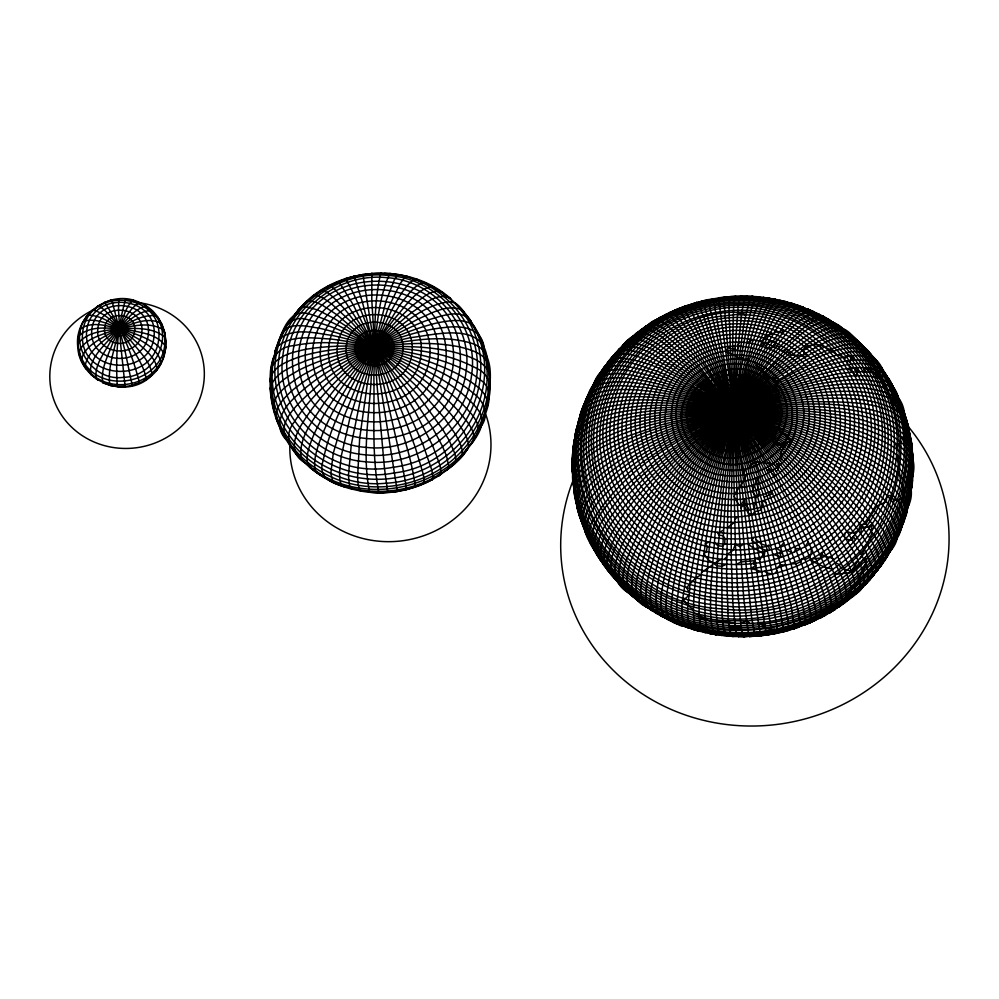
<?xml version="1.0" encoding="UTF-8"?>
<svg xmlns="http://www.w3.org/2000/svg" width="999" height="999" viewBox="0 0 999 999"><rect width="100%" height="100%" fill="white"/><g stroke="black" fill="none" stroke-linecap="round" stroke-linejoin="round"><path stroke-width="1.5" d="M572.989 475.449C569.755 450.724 599.712 439.535 618.081 431.78C658.878 417.132 702.497 412.175 745.616 411.039C787.849 410.577 830.843 413.549 871.165 426.948C892.994 434.315 920.129 448.326 912.599 476.311C917.557 447.989 884.078 436.101 863.099 428.509C823.313 415.784 781.268 411.75 739.672 411.388C697.327 411.613 654.308 415.309 614.073 429.27C596.915 436.113 569.393 446.903 572.927 469.83M912.961 468.793L912.961 466.87C911.812 551.61 836.175 622.877 753.034 627.16C710.114 630.469 665.933 617.744 632.155 590.884C615.771 577.897 601.885 561.713 591.733 543.431C586.975 532.155 577.072 520.192 581.306 507.33C591.745 481.468 617.544 466.271 640.059 452.023C674.7 431.955 712.25 417.207 750.736 406.343C786.625 396.678 823.863 389.31 861.2 391.82C877.572 393.456 902.409 397.115 905.106 417.157L903.695 413.174M912.574 462.325L912.711 465.109C911.85 452.272 913.798 436.725 904.907 426.173C895.541 416.521 882.092 412.462 869.367 409.34C824.687 400.087 778.383 404.046 733.728 411.401C689.035 419.717 644.018 431.88 604.932 455.756C593.868 463.074 582.467 471.491 576.66 483.803C571.028 496.84 579.457 510.464 582.205 523.126L580.382 517.657M756.293 297.178L752.122 296.378L749.737 299.55L743.83 323.988L737.212 374.101L731.543 440.184L727.784 510.801L726.598 573.751L728.184 618.144L729.944 630.806L732.704 636.488L744.904 636.101L743.98 636.763L743.044 635.564L741.158 627.647L737.662 591.333L735.202 538.836L733.753 469.867L733.853 400.287L735.276 346.291L738.036 307.555L739.76 298.251L740.671 296.328L741.608 296.291M702.122 630.769C696.803 633.129 694.755 625.674 694.317 621.815C692.682 609.927 693.806 597.877 694.879 586.001C699.462 544.105 708.728 502.872 719.23 462.112C730.169 421.066 742.482 380.232 759.078 341.084C767.357 329.957 772.689 294.705 792.856 303.896L784.989 301.598M707.567 300.399L707.717 299.712L716.283 332.792L737.324 428.159L761.887 546.578L776.847 625.649L777.659 633.116L760.901 635.776L755.082 636.101L751.685 617.931L744.392 549.05L736.5 451.923L730.956 364.423L728.945 307.929L729.67 296.79L735.639 296.241L736.425 297.44M696.64 302.422L699.35 306.193L704.645 319.468L721.54 370.929L743.368 444.742L766.433 528.958L780.556 585.252L788.111 621.003L788.798 630.182L783.016 631.917L783.066 627.397L780.207 610.576L766.196 545.591L746.44 462.325L723.126 370.517L703.783 303.746L702.26 300.949L696.365 303.147M102.747 303.634L91.471 311.051L92.445 309.99C108.229 313.649 118.769 329.021 130.082 339.735C138.287 350.512 150.212 360.926 152.223 374.862C127.635 401.211 78.884 381.793 77.71 346.266C74.163 314.011 112.063 287.45 140.871 303.209L127.86 299.65M151.236 375.924C175.087 356.256 168.469 313.786 139.598 302.51C125.662 310.826 120.367 328.746 112.924 342.457C108.466 355.232 100.325 368.843 102.822 382.692L104.096 383.391M572.315 465.984C573.264 451.91 570.904 433.179 585.302 424.887C596.653 417.332 610.189 414.011 623.426 411.501C665.771 404.533 709.128 407.542 751.36 413.898C793.406 420.866 835.501 431.343 873.526 451.048C894.142 462.15 921.265 480.194 907.754 507.567L910.264 493.881M912.811 474.4C910.451 450.174 882.167 440.859 862.986 432.692C823.426 418.781 781.393 413.324 739.66 411.576C698.913 410.414 657.504 412.55 618.156 423.963C606.031 427.747 593.868 432.405 583.741 440.259C572.627 447.477 570.666 461.313 572.564 473.538M572.514 467.907L572.939 458.066M849.799 598.651L843.006 603.783C863.261 592.931 840.446 566.47 836.001 552.459C817.469 518.581 794.892 487.112 771.278 456.63C746.29 424.875 719.817 394.155 690.484 366.308C674.824 353.658 659.939 335.002 638.96 332.192C585.277 372.939 564.835 452.385 596.927 512.574C626.935 573.176 699.837 605.319 765.334 592.794C831.118 582.305 888.673 527.247 896.028 460.077C905.144 394.393 861.525 328.359 799.662 306.705C779.245 316.783 770.429 340.934 758.765 359.203C739.547 395.304 723.825 433.166 709.989 471.615C697.027 508.578 685.189 546.178 678.933 584.927C678.433 598.501 669.492 626.56 690.734 627.984M911.65 477.297L911.563 480.069L912.187 478.196C906.942 561.401 829.045 627.634 747.402 629.32C706.418 631.118 664.735 618.319 632.529 592.732C617.632 580.906 604.807 566.47 594.967 550.199C588.324 542.557 587.125 531.98 591.495 522.989C625.187 464.123 690.846 432.417 749.824 404.183C782.067 390.671 815.721 378.971 850.786 376.099C868.381 374.662 893.568 376.336 898.251 397.627L893.805 388.811M574.325 488.548L574.999 494.118C564.198 450.936 626.361 437.837 655.269 426.448C716.608 409.627 781.53 403.658 844.667 412.5C864.972 416.096 886.475 420.454 902.959 433.653C921.115 450.986 909.977 480.606 906.93 502.047C890.396 564.722 833.703 612.499 770.391 622.926C705.381 635.102 633.516 607.38 597.365 551.148C587.824 531.68 568.194 507.017 579.932 484.877C591.445 467.232 610.501 456.443 628.646 446.753C685.938 418.793 749.512 404.42 813.036 401.423C842.369 402.972 904.482 397.227 910.364 437.537M912.761 464.947L912.449 480.019L909.889 496.64M147.34 306.868L145.767 305.994C129.533 311.026 120.504 328.396 110.677 341.183C104.67 352.734 93.744 365.359 96.341 379.046L97.927 379.92L90.659 374.375C88.387 358.291 104.783 345.492 113.998 333.966C124.788 324.563 136.014 311.451 151.186 310.452L153.034 311.526L153.921 313.574M759.165 297.39L757.679 296.79L756.031 298.052L751.66 308.117L746.74 327.572L742.332 350.886L732.404 422.727L725.286 499.025L721.69 568.718L722.127 614.934L723.388 626.922L725.661 634.852L727.085 636.076L734.078 635.826M652.609 322.777L648.938 325.062L649.362 324.238C657.817 313.599 668.156 326.323 674.475 332.417C690.858 349.712 704.782 369.155 718.418 388.636C753.196 439.523 784.739 492.732 811.35 548.364L811.138 553.796L809.852 557.117L805.381 559.502L802.284 558.503L800.823 561.725L796.191 563.798C786.013 563.174 776.835 569.68 766.683 570.741C756.805 572.802 746.74 573.888 736.663 573.988C718.293 574.138 699.912 570.953 682.704 564.51C647.727 551.56 618.019 524.25 603.683 489.647C572.802 420.691 615.347 335.439 685.039 310.976C753.945 282.105 843.755 314.098 872.152 384.89C903.021 453.846 860.476 539.098 790.796 563.573L800.986 597.627L805.469 618.831L805.032 624.762L798.151 626.748M779.357 349.313L779.457 346.99L774.088 344.318L774.188 346.628L767.894 348.414C729.495 331.693 679.757 349.325 662.087 387.687C643.044 424.4 663.286 473.039 701.648 487.275C740.034 503.996 789.772 486.351 807.442 447.989C826.498 411.288 806.255 362.637 767.894 348.414C733.241 404.92 707.367 466.533 687.225 529.57C680.144 553.396 673.214 577.597 671.615 602.509C670.491 612.262 672.389 627.097 685.614 626.161L681.83 624.662M758.728 477.16L757.454 490.01L759.64 492.407L757.654 496.053C715.721 509.015 664.909 484.99 652.946 441.708C639.41 399.125 669.817 351.873 712.187 341.496C754.12 328.534 804.932 352.56 816.882 395.841C830.419 438.424 800.012 485.676 757.654 496.053M777.659 633.116L766.52 635.077L764.173 621.653L739.36 451.61L719.642 306.905L718.718 297.777L724.5 297.277M754.22 508.816C802.322 500.274 839.997 449.962 828.471 401.261C818.78 352.048 763.91 321.378 716.283 332.792C668.181 341.346 630.506 391.658 642.02 440.359C651.71 489.572 706.58 520.242 754.22 508.816L756.218 496.441L752.06 491.421L754.557 484.727C791.695 475.624 818.356 434.203 806.493 396.865C796.016 358.916 751.46 337.849 714.697 349.213C677.559 358.316 650.898 399.75 662.762 437.075C673.239 475.024 717.794 496.091 754.557 484.727M766.558 635.077L760.776 635.576L758.628 624.6L749.999 558.778L738.561 457.692L728.683 359.94L724.2 304.495L724.263 297.09L730.394 297.165M572.677 462.287C568.468 434.24 601.56 424.5 622.527 418.993C662.762 409.578 704.557 409.203 745.579 412.212C786.837 415.784 828.296 422.914 866.832 438.549C887.399 447.602 920.491 462.887 910.651 491.133L911.076 486.988M573.438 449.1C561.875 556.018 674.537 639.785 774.987 614.635C874.949 597.689 943.493 479.82 893.456 387.462M775.024 415.397C779.17 363.723 696.353 360.389 692.956 410.676C688.811 462.35 771.628 465.684 775.024 415.397L780.556 418.544M911.675 487.475L912.811 472.49M86.301 318.631L86.438 316.521L87.65 315.209C104.608 315.01 118.544 328.733 131.831 337.837C141.134 346.965 155.394 355.582 157.255 369.393L156.044 370.704L161.214 363.186C158.292 347.202 138.786 340.11 126.436 331.993C113.274 326.398 98.576 317.395 83.866 321.129L82.467 322.727M271.266 385.164C268.019 367.582 272.577 347.015 293.993 345.604C320.504 340.184 347.914 343.107 374.375 347.402C403.534 352.747 432.48 360.864 458.866 374.588C470.492 381.855 490.309 391.121 487.112 407.729C489.41 388.012 497.39 354.37 474.475 344.255C448.314 335.115 419.742 339.173 393.007 343.406C360.826 349.625 328.908 359.528 300.549 376.261C288.861 384.178 267.37 397.078 275.399 413.873M489.023 392.919L489.747 374.712L486.014 353.821M417.282 280.269L407.467 276.523L404.258 278.296L400.324 283.254L388.099 308.341L374.375 347.402L361.738 393.119L351.286 444.717L348.414 475.536L349.563 485.939L350.412 487.874L352.784 489.335C303.883 477.759 267.682 429.12 270.267 378.971C273.164 366.208 287.587 361.351 298.426 357.192C316.833 351.261 336.163 348.863 355.394 347.789C396.516 346.853 440.247 348.788 477.197 368.693C490.409 374.625 492.232 389.385 487.749 401.848C483.154 423.039 471.653 442.482 455.731 457.13C420.604 489.797 364.435 496.503 322.752 472.627C301.348 460.564 284.253 440.921 275.986 417.707C275.15 406.643 284.178 398.077 291.521 391.046C325.412 363.049 367.882 347.265 410.339 337.65C433.866 335.189 481.843 321.266 486.913 356.818M792.07 303.434C774.063 306.818 767.12 335.851 758.291 349.55C741.046 387.612 727.622 427.285 715.796 467.32C704.757 505.806 694.892 544.792 689.697 584.54C690.846 597.839 679.183 628.92 700.287 631.268M762.025 297.702L764.872 298.002L763.211 297.39L760.651 299.45L755.356 310.814L749.312 331.418L741.932 364.697L731.143 428.409L722.964 492.894L717.644 553.521L716.008 604.932L716.708 619.667L718.568 631.168L720.928 635.264L725.986 635.139M646.166 605.494L644.667 605.132L649.15 608.304C631.143 596.565 646.803 568.356 650.549 552.622C666.196 512.487 688.586 475.337 712.886 439.91C737.012 405.656 763.199 372.34 794.904 344.73C804.307 336.988 814.148 329.158 825.811 325.199C833.815 321.441 840.908 326.71 846.265 332.055C818.568 298.801 782.579 356.331 763.935 372.54L763.698 375.437L767.719 378.496L770.341 377.347M164.585 335.09L164.835 332.442L163.786 330.12C148.576 320.254 128.421 326.998 112.1 330.694C100.325 335.564 82.23 339.323 78.846 353.459L82.318 362.562M587.587 398.526C590.759 372.215 623.413 377.135 641.882 380.369C683.403 388.486 722.689 405.307 760.301 424.275C798.338 444.143 835.401 466.845 867.032 496.078C880.531 510.114 906.418 532.667 888.81 553.096L893.293 544.567M604.045 563.861C565.958 525.499 630.169 483.816 655.107 460.564C709.278 420.542 770.554 387.55 836.987 374.013C854.207 371.79 875.773 367.907 889.697 381.044C906.355 409.44 909.802 443.344 905.369 475.499C894.992 546.091 832.329 602.135 762.512 610.951C693.119 621.902 617.419 585.451 588.174 520.454C573.414 488.786 570.417 451.923 579.67 418.244C581.056 397.877 604.258 394.18 620.391 393.381C686.438 392.457 750.798 414.048 810.514 440.571C837.474 453.459 864.26 467.919 886.4 488.274C895.641 497.514 908.853 511.088 902.297 525.224L905.219 515.946M771.103 299.438L769.367 298.177L767.332 298.763L762.474 305.432L756.755 319.131L750.424 339.26L737.012 395.08L724.587 463.236L715.272 531.943L710.689 589.323L710.464 610.539L711.638 625.461L714.173 633.428L715.908 634.677L717.944 634.09M893.905 543.331C900.311 534.59 905.581 522.252 899.2 512C893.044 500.312 883.066 491.221 873.051 482.854C839.672 456.318 800.911 437.437 761.538 421.566C721.69 406.193 680.244 393.531 637.499 389.972C617.931 389.073 585.589 387.013 581.256 412.525L582.979 407.629M579.295 419.68L582.205 409.203M785.838 301.648L787.362 302.347C767.419 293.569 763.898 329.62 756.218 340.384C741.358 380.119 730.556 421.253 721.003 462.549C711.825 503.696 703.796 545.242 700.099 587.287C699.275 599.225 698.388 611.313 700.049 623.226C700.736 626.623 701.635 633.329 706.48 632.417L697.24 630.007M903.071 523.663C914.172 499.4 885.838 481.156 869.367 468.881C834.789 445.991 795.928 430.357 756.518 417.919C717.157 406.044 676.448 397.04 635.189 396.578C616.47 397.727 589.36 396.341 579.857 416.171M575.212 495.504L575.874 499.65C565.996 474.875 592.794 457.217 611.326 447.377C649.35 427.684 691.608 417.707 733.728 411.401C776.173 405.706 819.754 403.621 862.025 411.85C883.303 416.208 915.833 426.049 911.987 453.958L911.65 451.186M77.71 346.266L78.172 336.538C90.522 324.188 111.376 328.634 127.198 329.558C140.422 332.667 158.429 333.903 165.784 346.953L165.509 349.375M904.045 519.942C916.545 497.015 890.633 478.109 874.2 466.808C838.361 443.494 797.702 428.683 756.73 417.17C715.471 406.231 672.789 398.339 629.932 400.124C611.638 402.01 579.969 403.159 577.722 426.96M573.289 484.752C567.694 457.967 598.488 444.368 618.269 435.689C656.88 420.404 698.401 413.873 739.66 410.989C780.831 408.653 822.739 409.84 862.861 420.154C881.855 426.236 910.676 433.728 912.661 457.579L911.987 448.101M908.353 505.844C910.251 479.12 879.232 465.384 860.102 453.446C820.516 432.917 777.334 420.079 733.728 411.401C694.155 404.195 653.246 399.213 613.236 405.769C602.16 408.017 590.421 411.001 581.918 418.918C572.489 429.395 575.249 445.354 573.551 458.329C570.367 552.909 666.071 627.971 757.155 614.622C849.15 607.904 927.247 514.685 905.269 422.44M573.026 450.961L572.827 454.745C571.266 426.136 605.694 419.193 627.16 414.385C666.183 407.342 706.243 408.379 745.541 412.612C785.376 417.332 825.162 425.537 862.287 441.034C881.318 450.399 907.242 460.452 911.875 483.716M573.988 448.251L573.601 451.048L573.601 445.379M572.677 456.555L572.464 460.364M574.775 437.999L574.163 441.67L578.896 421.041M576.923 427.01L575.149 436.113L577.522 425.287M577.022 429.707L576.336 432.455L576.323 430.594C589.797 409.278 619.243 408.728 641.708 405.969C682.367 403.596 723.151 408.504 762.911 416.845C802.172 425.586 841.37 437.35 876.335 457.654C891.021 467.345 914.46 481.256 908.928 502.122M912.249 481.893L912.449 480.019M755.806 484.353L757.592 477.572L739.71 427.485L713.099 358.841L693.406 315.397L688.998 308.154L686.226 305.719L675.361 309.927L665.546 315.035M776.797 300.437L774.899 299.151L772.652 299.7L767.182 306.256L760.651 319.805L752.047 343.668L735.014 405.919L720.579 474.6L709.315 547.027L704.869 599.7L705.094 617.819L706.955 629.32L709.702 633.478L715.908 634.677M852.534 595.416C874.949 586.625 859.115 562.487 851.81 548.663C831.817 515.209 806.23 485.489 779.832 456.968C750.536 425.961 719.38 396.541 685.139 371.041C667.057 359.89 648.226 341.258 625.561 343.369C559.939 402.372 566.533 518.194 640.072 567.844C710.214 621.316 821.178 603.696 871.34 531.168L872.339 523.863C828.346 470.167 769.28 430.806 708.94 397.614C683.84 384.777 657.916 372.44 630.044 367.058C612.687 363.037 599.05 366.87 593.344 385.114C604.745 365.334 633.853 376.261 651.648 379.22C691.52 389.985 729.083 407.917 765.009 428.072C800.599 448.576 835.164 471.628 864.709 500.349C876.285 513.998 898.65 531.943 889.859 551.91M573.389 447.252L574.363 439.822M573.401 449.138L573.975 444.942M687.125 306.106C595.529 334.028 550.062 455.069 612.487 531.718C670.354 610.751 800.786 609.877 860.651 533.653L861.65 526.398C911.962 465.909 896.228 366.296 829.682 324.3C763.835 277.809 664.06 293.656 615.809 358.216C565.509 418.706 581.231 518.319 647.777 560.314C713.623 606.805 813.411 590.958 861.65 526.398L865.521 527.41L868.193 526.773L872.339 523.863L881.13 537.325L885.726 548.638L886.4 554.245L885.489 558.891L874.2 573.176M875.461 572.427C883.566 565.871 878.196 554.07 874.562 546.515C866.021 530.269 853.958 516.221 841.67 502.734C805.394 464.173 763.723 430.894 719.48 401.923C687.924 383.404 655.369 360.065 617.707 357.979C599.875 361.563 594.018 389.235 586.438 403.384C578.134 427.01 575.911 452.759 580.307 477.435C597.39 586.251 735.264 636.263 824.425 578.708C919.355 527.01 928.97 383.554 836.126 324.55M911.887 485.614L910.501 494.855M690.746 305.457L690.833 304.782M909.352 431.468C908.603 423.176 904.445 415.297 897.214 410.964L897.764 407.18C890.596 382.767 876.96 360.377 858.803 342.582C851.46 331.805 838.561 326.723 826.785 333.404C789.635 350.736 761.201 381.855 733.728 411.401C700.674 449.1 670.591 489.872 648.014 534.777C639.547 555.831 616.932 592.582 646.603 607.142M680.569 624.163C664.56 624.387 665.234 605.444 666.832 594.343C670.379 566.271 679.42 539.235 688.885 512.674C712.949 449.725 741.433 387.387 782.342 333.454L782.879 329.97L779.045 332.018L774.7 332.205M907.816 434.215L907.529 436.076L905.768 431.605M760.776 635.576L763.86 634.815M273.152 358.129L270.929 369.942L270.342 382.068M271.765 368.506L272.265 365.509M844.43 536.763L845.042 533.191M574.175 443.556L574.9 439.373M909.527 500.374L911.113 491.183M605.694 367.62L605.968 366.121L603.408 369.568M745.991 474.575C744.68 483.091 736.45 488.299 734.128 496.453L739.01 505.032M804.482 624.35L809.44 623.089L815.858 619.717L816.408 615.646L815.084 606.493L803.121 567.969L778.483 506.705L746.578 437.287L711.525 369.518L696.266 343.319L683.753 324.438L674.75 313.986L672.102 312.262L669.767 312.6M890.521 400.811L891.17 396.978L894.992 403.259L894.717 405.157L887.986 393.406C857.941 382.53 824.974 388.698 794.455 394.23C752.809 403.121 712.399 417.619 674.3 436.588C644.48 452.11 614.248 469.468 592.507 495.691C573.001 514.285 586.5 540.359 599.662 557.979L598.276 555.581M685.227 307.292L685.863 305.819L692.27 304.395L700.686 320.654L721.615 376.049L748.176 455.669L773.251 538.174L790.833 604.52L794.53 627.409L794.055 628.821L787.799 630.019M794.055 628.821L799.4 627.035L800.049 625.561L799.437 617.419L796.34 602.684L781.905 551.535L757.592 477.572C791.395 466.92 813.286 426.81 799.724 393.169C787.387 358.741 744.829 341.995 711.4 354.745C677.597 365.397 655.706 405.507 669.268 439.148C681.605 473.576 724.15 490.322 757.592 477.572M911.825 474.275L912.349 463.024M77.91 338.961L80.582 329.033M291.683 319.655C323.713 267.033 405.232 257.879 450.799 298.788C437.312 290.759 422.49 305.831 411.526 312.575C390.634 328.971 372.44 348.526 355.744 369.106C338.586 390.884 322.327 413.886 311.75 439.672C308.916 448.364 301.81 464.71 313.723 469.468M439.835 474.001L437.5 475.649L439.061 475.649C449.937 467.569 463.336 459.128 468.581 446.191C468.306 437.262 462.525 429.745 457.704 422.652C438.673 397.802 414.597 377.31 389.797 358.429C364.772 340.547 338.786 322.178 308.803 313.823C284.091 306.531 278.671 345.567 272.415 360.976M575.449 436.6L576.036 433.841M908.116 503.833L905.606 514.622L906.98 511.288M910.126 496.74C882.204 646.253 665.496 680.706 592.719 547.077M583.229 407.217C586.463 397.614 590.122 385.751 601.76 383.891C614.348 380.619 627.572 381.855 640.309 383.529C682.292 390.122 722.352 405.582 760.739 423.389C799.287 441.933 836.962 463.386 869.205 491.733C884.065 506.056 909.752 528.921 890.733 550.624M901.685 527.31L898.238 535.601C905.194 514.148 881.443 497.514 867.956 484.59C835.788 458.591 798.888 439.085 761.151 422.49C723.313 406.381 683.928 392.819 643.044 387.225C624.65 386.188 598.351 380.856 586.301 398.751M846.802 362.849L847.264 360.801L850.199 362.387L850.811 358.304L855.269 359.902L868.618 360.564L876.548 363.424L881.88 368.281L893.143 387.562C885.164 360.851 851.523 367.232 830.993 371.64C791.008 381.306 753.621 399.525 718.293 420.267C682.767 441.733 648.613 466.358 620.466 497.09C608.079 512.699 587.4 533.691 597.252 555.182M575.337 434.29L575.749 432.492M763.885 556.58C831.668 544.53 884.764 473.638 868.518 404.995C854.869 335.639 777.547 292.432 710.414 308.529C642.632 320.579 589.547 391.471 605.781 460.102C619.43 529.458 696.753 572.677 763.885 556.58L765.109 551.123M617.557 351.723C623.401 345.404 630.119 332.979 640.546 336.014C651.186 339.036 660.277 345.729 669.168 352.073C700.224 375.686 727.397 403.946 753.433 432.867C781.618 464.772 808.253 498.201 831.118 534.165C840.671 552.697 857.654 572.102 854.757 594.093L836.338 607.804L818.031 618.219L820.104 618.156L821.328 616.433L821.203 608.091L817.632 593.543L810.776 573.451L788.586 520.317L758.441 457.867L725.561 396.89L695.641 347.952L683.453 330.744L673.838 319.48L667.245 314.635L665.172 314.697L663.935 316.433M270.429 388.012C274.375 372.49 292.083 366.583 305.257 360.989C327.485 353.134 350.936 349.275 374.375 347.402C400.799 345.592 427.647 346.141 453.571 351.998C466.346 355.582 481.755 359.24 488.823 371.653C493.431 429.195 442.657 480.432 386.313 483.191C330.482 489.06 273.039 445.454 270.429 388.012L271.129 393.181M804.245 352.023L803.72 354.258L806.742 354.295L806.106 356.518L791.895 355.182L784.615 350.012L781.855 350.774M489.248 389.947L489.91 383.791M462.225 455.194C471.915 443.057 490.671 424.637 477.335 408.891C461.813 389.697 439.572 377.522 418.094 366.121C390.696 352.46 361.763 341.571 331.73 335.352C315.072 333.204 294.48 327.26 279.945 338.574L274.725 352.172C280.394 335.726 287.063 311.401 309.852 320.479C335.826 326.298 359.665 338.936 382.555 352.135C409.927 368.706 436.413 387.425 458.354 410.876C464.81 419.393 480.806 434.165 470.092 444.68M576.523 428.783L578.883 419.88M906.393 512.986L908.753 504.083M465.247 313.848L470.854 321.066C460.876 307.717 440.909 316.421 427.947 319.992C400.075 330.307 374.563 346.116 350.874 363.886C329.757 380.382 308.991 398.426 294.705 421.378C282.005 437.025 291.346 451.548 304.67 462.612C288.187 452.697 294.43 435.701 302.822 422.527C316.034 401.024 333.766 382.692 352.322 365.759C372.465 347.877 394.193 331.543 418.119 319.043C431.381 313.249 446.953 303.933 461.663 309.752C514.66 368.082 469.418 464.785 394.318 472.877C324.088 487.35 252.622 417.57 276.923 346.915C291.358 334.403 312.849 338.162 330.419 338.998C357.917 342.17 384.84 349.363 410.739 359.041C432.804 367.694 454.882 377.672 473.126 393.082C484.178 400.836 490.097 415.784 480.319 427.285L484.453 414.672M577.897 423.314L580.444 414.51M904.832 518.344L907.379 509.54M907.042 422.252L908.316 427.709L908.428 435.102M609.552 361.638C620.616 337.237 650.486 358.279 666.52 365.447C703.92 386.501 737.699 413.386 769.73 441.783C800.811 470.017 830.793 499.987 855.007 534.428C861.737 544.555 868.543 555.044 871.615 566.945C875.524 576.997 866.22 583.728 859.714 589.485C880.531 575.387 857.13 549.887 849.2 534.877C826.023 501.248 797.939 471.303 768.643 442.969C738.698 414.56 707.117 387.55 672.202 365.384C656.543 358.029 636.463 339.735 618.768 349.513M749.812 467.582L750.861 464.173L758.054 461.363L761.126 463.174C829.657 426.436 773.738 332.292 707.392 366.271C638.861 403.009 694.792 497.14 761.126 463.174M863.561 585.589C870.841 579.345 879.869 571.091 874.837 560.439C870.928 548.214 863.486 537.512 856.018 527.21C830.206 493.281 798.813 464.036 766.196 436.763C733.378 410.002 698.875 384.752 660.789 365.959C645.054 359.815 617.357 342.944 606.405 364.735L616.845 351.948M674.425 311.513L674.962 310.264L680.993 307.667L685.039 310.976L695.729 328.546L711.013 359.615L731.555 406.243L753.433 460.114L774 514.76L790.796 563.573M602.547 370.704C613.698 352.147 641.096 366.795 656.842 371.079C696.59 386.938 733.141 409.815 767.906 434.553C802.022 459.478 835.052 486.588 862.249 519.118C870.928 532.155 891.52 552.097 878.733 568.006M579.482 417.894L580.806 413.873M901.772 525.412L903.071 521.478M905.793 514.96L897.826 535.739M884.015 561.426C899.837 541.271 874.287 519.205 862.224 504.545C833.303 475.012 799.412 450.836 764.397 429.095C729.307 407.867 692.557 388.673 653.271 376.448C636.038 372.939 609.802 361.663 596.728 378.746M741.295 296.091L735.164 296.478L733.641 305.619L732.679 342.22L733.441 400.299L737.437 505.119L743.78 598.963L748.576 634.615L749.637 636.625L755.606 636.063L749.375 636.425M590.621 390.097L594.542 382.23M485.526 413.686C463.923 489.71 355.731 515.334 301.273 458.728C297.727 437.724 314.123 419.33 324.513 402.622C342.907 377.672 364.523 355.144 388.299 335.264C406.743 321.353 425.986 304.195 449.9 301.773C459.328 302.222 463.586 312.65 469.318 318.669C475.399 328.771 483.466 339.235 484.378 351.373M639.098 332.655C649.188 319.53 671.765 347.689 680.194 352.922C709.253 380.582 734.74 411.725 759.04 443.556C784.964 478.096 809.565 513.811 829.907 551.96C835.201 567.107 852.397 587.312 843.893 603.396M581.63 410.826L584.914 402.41M581.568 412.962L583.054 408.978M899.412 531.893L901.335 526.723M903.645 522.027L900.361 530.444M327.522 287.575L328.921 285.677L333.903 288.361L345.354 301.885L365.359 332.217L383.566 363.673L405.469 405.769L422.639 443.593L431.83 470.042L432.842 476.236L432.242 479.595C410.601 491.52 384.752 495.579 360.477 490.971L358.241 485.264L357.567 477.547L359.665 438.486L367.232 384.553L376.311 338.624L386.089 300.986L394.767 278.721L398.738 274.6L408.766 276.848M860.151 558.803L872.289 532.592M634.515 336.188L636.151 333.454L641.383 329.47M794.467 551.773L795.766 548.513L800.961 548.688C864.772 518.981 896.028 433.653 859.477 371.79C825.062 307.617 736.825 285.564 673.838 319.48C610.014 349.2 578.771 434.515 615.322 496.378C649.737 560.551 737.974 582.617 800.961 548.688M388.636 491.97L388.099 492.332L387.312 489.385L384.465 468.269L377.023 385.027L371.79 300.287L371.865 273.276L372.527 274.575M159.828 364.785C167.507 351.935 167.183 336.688 161.376 323.339C145.779 315.447 127.31 326.086 112.525 331.893C100.936 338.923 84.166 345.666 81.294 360.352L85.939 368.831M583.591 405.544L587.037 397.252M902.047 525.636C874.637 597.614 794.018 641.645 718.568 631.168C682.13 626.685 647.065 610.426 620.841 584.627C613.361 577.797 604.757 569.343 607.742 558.216C609.178 549.113 613.086 540.621 617.419 532.567C653.633 472.814 708.978 426.923 766.645 388.736C790.634 373.951 815.783 359.727 843.506 353.421C860.926 347.902 878.383 355.007 884.103 373.189M625.761 343.681C638.024 328.783 664.859 355.394 676.36 361.301C710.726 387.287 741.37 417.844 770.354 449.612C798.9 481.668 826.498 515.034 847.876 552.397C853.046 562.125 858.503 572.152 859.989 583.229C861.65 593.031 850.798 597.777 844.155 602.335M625.561 343.369L621.59 347.627L623.676 345.654M702.26 300.949L718.93 298.401M745.866 468.556L742.694 475.137C659.427 486.188 643.219 368.044 726.048 355.681C809.315 344.63 825.524 462.774 742.694 475.137M820.104 618.156L826.086 614.497L826.835 608.816L824.362 596.303L818.318 578.121L807.105 550.799L794.43 523.326L760.052 457.018L722.152 392.607L705.606 367.22L688.398 343.144L676.186 328.296L666.87 319.493L661.625 317.045L655.344 320.142M585.751 400.324L592.744 385.839M590.272 390.796C540.709 485.789 617.707 604.145 721.802 608.841C822.339 622.09 923.9 527.16 903.296 424.538C898.838 399.338 887.686 375.424 871.44 355.681C865.683 343.706 851.697 342.57 840.484 345.916C799.874 357.779 765.933 385.002 733.728 411.401C696.191 443.981 661.201 480.257 634.315 522.252C623.014 542.432 600.212 576.411 629.095 593.269C606.068 575.786 628.184 544.655 637.562 525.549C660.264 487.774 689.497 454.308 720.878 423.526C750.411 395.379 781.967 368.381 818.593 349.887C828.97 345.08 840.072 340.297 851.747 340.759C862.624 340.871 866.957 352.497 874.1 358.641M585.389 401.973L587.737 396.803M895.004 542.057L897.302 537.012M899.525 532.542L891.445 548.251M277.834 343.569L281.069 336.626M319.43 292.307L321.203 290.197L327.173 292.307L333.204 297.178L344.842 309.29L363.936 333.054L390.259 370.804L414.685 410.826L432.642 445.629L440.01 465.247L441.021 471.441L440.821 473.538L439.061 475.649M472.065 443.106L479.695 428.633M588.374 395.529L589.647 392.982M743.98 636.763L750.336 635.963L731.842 635.888L714.71 634.053M343.544 279.533L328.022 286.251L312.6 296.191L298.127 310.227L286.913 324.775M591.308 388.861L595.404 380.944M894.654 542.757C846.091 641.495 698.388 664.959 621.678 586.051M836.513 607.167L840.659 605.456L841.707 602.385L841.682 597.827L838.386 584.465L830.906 565.946L819.555 543.069L804.857 516.845L771.378 463.948L733.728 411.401L713.373 385.664L694.305 363.461L677.359 345.754L663.249 333.329L651.223 326.198L646.753 325.861L644.143 328.259L646.54 326.661M606.543 568.381L609.015 571.74C583.591 543.344 624.687 508.066 641.083 486.688C679.42 447.077 724.6 414.26 773.176 388.349L778.146 381.718L774.725 381.718C724.5 414.997 678.933 455.856 642.02 503.571C629.183 524.987 592.744 564.148 622.614 586.351M753.696 537.287L752.035 540.259L762.387 549.1L767.332 550.624C832.766 536.8 881.905 466.108 863.636 400.075C847.826 333.167 771.265 293.743 706.48 311.501C641.046 325.324 591.908 396.004 610.189 462.038C625.986 528.958 702.547 568.381 767.332 550.624M304.683 303.684L307.118 301.049L314.897 301.773L322.602 305.344L337.35 315.06L367.807 341.071L394.143 367.819L418.781 396.391L442.719 429.42L449.2 440.497L454.945 453.746L455.944 459.94L454.645 463.786L446.341 470.517L448.464 468.156L448.738 465.996L446.466 455.819L442.407 446.216L432.829 428.309L409.328 392.307L374.375 347.402L351.336 322.09L331.78 304.108L324.063 298.601L318.044 295.642L313.923 295.342L312.6 296.191M286.338 327.247L281.718 335.239C286.725 320.517 307.567 326.698 319.043 328.147C344.38 333.791 368.444 344.031 391.533 355.719C416.845 368.993 441.583 384.128 462.375 403.933C469.455 412.038 483.079 423.514 476.56 435.352M593.843 383.628L598.251 376.148M593.006 386.7L595.192 383.017M888.111 554.283L886.001 557.854L887.874 555.469M887.025 556.718L891.433 549.238M483.329 418.943C488.711 406.955 494.193 389.086 480.694 380.107C468.319 370.005 453.047 364.373 437.999 359.528C395.267 347.24 349.675 342.158 305.582 349.338C293.406 352.235 278.197 354.957 271.678 366.983C269.218 387.737 273.639 409.165 284.091 427.272C305.769 465.309 352.46 485.077 395.117 477.834C440.971 471.241 481.393 433.254 486.588 386.538C488.673 365.159 485.139 341.408 471.865 324.188C461.513 318.269 448.863 320.804 437.762 322.739C394.493 333.229 354.745 355.731 320.055 383.241C307.667 396.079 271.428 421.253 288.399 441.658M298.127 310.227L307.118 301.049M642.494 603.458C606.693 585.039 643.656 538.686 653.771 515.097C686.101 462.125 726.81 414.185 773.576 373.401C783.179 363.798 796.353 357.692 805.007 347.565C816.832 340.234 831.817 348.826 839.597 358.291C853.183 376.049 861.45 397.827 862.861 420.154C866.283 466.121 839.123 511.263 798.938 532.817C712.474 585.327 587.325 509.515 613.236 405.769C633.965 306.993 775.336 275.886 836.975 354.982M900.511 441.795L898.238 445.329M353.883 277.535L354.071 276.099L362.325 301.785L383.491 384.003L402.26 465.447L405.769 483.678L406.193 489.747L405.794 489.248L409.977 488.049M630.519 338.761L636.151 333.454L638.96 332.192M850.499 597.215L854.757 594.093M87.65 315.209C65.784 340.846 91.234 382.03 123.589 377.322C152.947 376.773 174.101 340.097 155.707 315.746C139.897 314.161 125.862 324.987 113.162 332.992C102.248 342.158 87.263 351.561 84.977 366.708L92.495 375.462M161.413 360.976C148.489 386.8 110.052 392.907 89.773 372.34M597.402 377.397L601.261 371.441M602.247 370.342C536.113 463.211 605.157 595.704 716.008 604.932C823.788 622.664 932.329 515.721 897.764 407.18C873.913 392.182 843.843 394.493 816.882 395.841C774.987 399.55 733.803 409.765 694.33 424.125C660.439 437 626.585 452.31 598.888 476.161C585.476 487.175 571.578 506.306 582.792 523.488M596.241 380.219L597.777 377.809M863.473 559.44L860.039 564.81L851.585 572.552L837.449 574.163L833.84 572.639M883.765 561.351L888.548 554.108M767.894 348.414L785.226 324.113L792.744 316.021L800.748 310.015L806.98 308.778L823.975 317.033M858.228 560.751L851.048 571.216L844.205 569.068M610.551 359.041L619.605 348.626M805.182 546.441L808.253 541.87M892.532 547.027L893.418 545.704M775.074 573.426L777.022 570.566M859.552 580.382L855.494 586.176M845.803 601.248L843.83 601.885L844.192 599.325C852.871 586.95 863.473 575.149 866.558 559.927L865.396 557.342M600.436 372.652L604.432 366.833M605.406 365.784L599.313 375.412L600.936 373.064M871.34 531.168C925.936 461.251 896.528 349.026 815.871 313.187C793.568 318.157 781.318 341.733 767.507 357.979C742.781 392.807 722.227 430.432 703.97 468.993C687.699 504.27 672.602 540.434 664.035 578.446C661.725 592.444 653.983 619.954 675.599 622.002M879.869 567.082L885.489 558.891M880.843 566.033L884.839 560.214M465.059 451.835L467.569 448.251M737.699 348.464L739.173 346.366L738.061 344.243L739.647 342.232M603.633 368.007L609.815 360.439M603.009 369.293L605.556 365.871M882.267 563.561L870.803 577.422M876.56 571.54L881.63 564.86M654.233 321.216L660.202 317.345M831.917 322.602C816.757 308.703 797.352 335.439 786.363 343.918C757.217 374.625 733.553 410.065 711.875 446.303C690.446 483.129 670.804 521.341 657.742 562.012C655.469 576.598 641.096 605.806 659.79 614.46M79.695 329.458C92.795 319.168 112.313 327.734 126.923 330.806C140.172 336.151 157.305 340.459 164.248 354.133L163.998 356.443L162.475 358.354M607.017 363.461L612.187 356.968M860.651 533.653C897.914 490.172 905.594 423.663 876.872 373.713C849.487 323.476 791.495 293.943 734.939 296.903M872.027 576.723L878.258 569.393M827.472 612.999L830.544 612.275L831.905 608.703L830.119 595.879L823.126 575.349L811.35 548.364C874.6 513.661 899.887 424.076 857.904 363.786C817.906 300.774 726.236 283.953 663.96 322.964C600.711 357.654 575.412 447.24 617.394 507.529C657.392 570.541 749.063 587.362 811.35 548.364M745.866 360.502L747.514 358.454L747.839 360.889M696.865 302.36L690.996 304.308L697.14 302.497M782.342 333.454C832.017 353.833 856.031 418.618 829.357 465.759C804.42 515.197 738.511 536.313 688.885 512.674C639.21 492.307 615.197 427.522 641.882 380.369C666.808 330.944 732.717 309.827 782.342 333.454C790.796 325.137 800.299 308.254 814.135 311.888L806.98 308.778M591.883 543.331C572.714 515.159 613.948 487.05 631.618 470.317C675.112 436.863 725.099 412.325 777.072 395.092L779.008 392.769L777.397 389.872L776.523 388.474L773.613 388.998M97.403 306.468L98.114 305.619C111.638 313.274 118.893 329.146 128.022 341.321C134.803 353.484 144.156 365.397 146.279 379.433L145.567 380.282L144.143 380.007M649.362 324.238L651.348 322.789L654.333 322.914L663.149 327.884L675.449 338.898L693.468 358.741L730.456 406.805L769.555 465.172L806.455 528.321L819.505 553.946L829.195 575.761L834.39 590.309L836.937 602.772L835.913 608.628L829.932 612.724M468.069 448.576C432.043 496.89 355.569 506.081 309.465 467.057M763.935 372.54C709.789 336.725 646.415 417.382 704.382 455.656C758.528 491.471 821.915 410.814 763.935 372.54C725.262 418.843 692.619 470.267 667.132 524.95C658.353 544.73 649.912 565.034 646.528 586.538C645.454 594.992 644.193 609.328 655.144 611.625M844.292 359.303L848.014 354.645L853.87 358.004M780.419 546.728L783.84 542.719M609.964 360.277L613.686 355.931M611.413 359.453L613.286 357.267M875.311 572.589C822.464 638.186 719.842 654.482 649.288 608.428M868.431 580.918L874.724 573.813M740.584 504.932C787.012 502.747 828.945 460.427 825.062 413.024C823.001 365.684 775.561 329.67 729.57 334.59C683.141 336.788 641.208 379.096 645.092 426.511C647.152 473.851 694.592 509.852 740.584 504.932L743.393 501.76L744.555 498.676L745.291 504.458L749.312 509.715M387.187 492.02L379.395 492.869L369.618 492.195C361.688 454.195 369.555 413.986 371.353 375.424C376.611 341.695 375.599 304.608 389.847 273.426L399.787 274.875M740.821 507.817L743.718 504.645L748.076 512.799L751.935 515.084C802.796 507.717 844.23 456.256 834.053 404.595C825.836 352.56 769.305 318.356 718.918 328.733C668.056 336.101 626.623 387.562 636.8 439.223C645.029 491.258 701.56 525.462 751.935 515.084L754.794 511.625L761.413 510.002L762.187 500.774L766.096 502.509M614.248 354.732L620.591 347.877M846.815 531.393C900.973 478.621 897.339 381.518 837.711 334.303C779.17 283.042 682.03 289.473 629.557 346.441C575.387 399.213 579.02 496.316 638.648 543.531C697.19 594.792 794.33 588.361 846.815 531.393L850.948 532.991L853.845 532.767L858.403 530.469L860.426 524.812L865.921 523.763L876.835 506.018L886.163 501.81L887.05 495.654L890.271 495.604L894.317 500.362L903.72 498.676L903.246 486.363M864.684 584.989L871.028 578.134M607.779 362.325L608.716 361.326M873.076 575.886L873.988 574.924M907.866 438.823L909.839 435.976L908.291 426.823L908.628 428.633M614.959 353.658L615.821 352.734M865.671 584.24L866.508 583.354M869.455 580.119L870.316 579.195M618.094 350.549L624.475 343.931M845.591 538.536C902.596 486.713 902.821 387.637 843.73 337.287C785.888 282.942 686.7 286.476 631.306 342.657C574.313 394.48 574.088 493.556 633.166 543.906C691.021 598.251 790.209 594.717 845.591 538.536L849.637 540.147L852.534 539.935L853.233 536.351L855.394 539.635M867.182 582.317L851.623 596.903M453.134 464.797L462.137 455.619L462.387 450.487L460.139 443.281L455.457 434.253L444.205 417.894L416.271 385.939L381.568 353.421L346.591 326.436L334.016 318.381L317.894 310.04L306.019 306.656L300.874 307.292C235.377 376.586 303.384 484.428 393.419 467.232C484.315 455.731 515.784 332.168 432.08 286.488C415.147 289.735 405.207 306.955 394.343 318.868C377.622 340.684 363.324 364.273 350.661 388.636C339.26 411.538 328.072 435.077 323.214 460.377C317.532 476.848 330.594 482.842 344.28 486.7L341.496 485.114L339.885 480.432L339.498 472.777L341.221 456.281L349.85 418.381L360.964 382.892L374.375 347.402L391.92 309.528L401.598 293.044L407.267 285.402L412.112 280.719L415.984 279.158L417.52 279.545M724.312 559.19L726.66 556.855M622.739 345.479L628.508 340.11M622.09 346.478L637.899 332.442M780.182 460.689L781.842 459.115L780.594 456.181M862.537 587.375L856.767 592.757M764.522 623.863L761.9 626.248L765.147 627.697M626.848 341.583L632.667 336.426M626.236 342.557L628.371 340.659M852.609 596.44L858.428 591.271M776.473 568.356L780.681 564.66L786.076 565.322M688.548 595.691L685.601 598.239L682.792 598.988L687.986 605.419L693.506 609.902M803.233 624.862L804.282 625.199L815.509 620.267M734.627 519.505L738.049 516.583M714.685 563.074L721.977 559.028M772.789 399.363L770.454 401.298L771.166 403.721L768.581 405.332C777.959 448.289 708.179 462.649 699.263 419.88C689.884 376.923 759.652 362.562 768.581 405.332M631.093 337.824L636.962 332.867M632.729 336.938L647.702 325.686L661.625 317.045M846.315 600.674L848.413 598.938M847.377 600.411L854.182 595.029M862.624 345.529C845.803 325.886 818.855 346.166 801.922 355.382C767.294 377.947 737.075 406.63 709.128 436.925C681.643 467.432 655.931 500.024 636.788 536.488C629.495 553.683 612.574 581.056 632.067 596.028M152.223 374.862C139.098 386.838 119.006 390.035 102.822 382.692M635.476 334.203L642.27 329.083M734.702 522.327L727.235 527.722C671.278 526.436 620.654 474.925 626.785 417.994C630.706 360.314 687.936 316.196 744.392 320.829C800.349 322.115 850.961 373.626 844.829 430.557C840.921 488.236 783.678 532.355 727.235 527.722M712.137 565.122L701.548 572.464M848.313 599.987L849.125 599.4M640.621 330.02L645.916 326.211M639.984 330.731L646.753 325.861M776.31 471.316L778.321 469.867L776.71 463.661L780.344 464.485M838.685 606.381L840.896 604.782M838.523 606.992L845.291 602.135M839.347 606.655L844.654 602.847M336.338 282.267L338.012 282.093L340.959 284.99L353.246 304.82L370.579 339.285L385.901 373.114L403.871 416.583L415.184 447.165L423.251 474.15L424.263 480.344L423.251 484.053M743.918 543.818L739.822 546.69L735.376 544.18C672.739 546.803 612.025 493.444 614.073 429.27C613.636 364.623 674.288 311.139 737.512 312.225C800.162 309.603 860.876 362.962 858.815 427.135C859.265 491.783 798.601 545.267 735.376 544.18L733.366 549.4L731.193 551.96L726.685 554.345M371.291 491.833L369.618 492.195M645.217 326.723L650.574 323.089M644.617 327.41L651.348 322.789M834.177 609.44L837.574 607.167M840.659 605.456L826.023 614.447L835.027 609.527M833.041 610.202L840.059 606.143M802.984 350.911C814.372 343.594 826.36 336.163 839.934 333.928C851.086 331.106 857.666 341.695 864.435 348.239M761.425 346.066L763.723 344.63L766.395 345.579L766.608 347.914M649.912 323.576L656.056 319.867M828.396 613.086L831.88 610.926M829.22 612.986L835.364 609.278M760.489 341.483L765.172 338.736L766.995 335.314L773.688 333.716M432.542 478.558L435.015 477.11M440.172 474.95L431.343 480.169L430.057 480.019M740.983 296.116L746.94 296.141L745.791 296.803L744.205 300.587L741.782 312.262L736.8 359.59L732.779 434.365L731.106 510.939L731.305 559.565L732.829 602.709L735.539 629.432L737.237 635.526L738.711 636.7M654.732 320.592L660.863 317.108M810.127 622.477L830.544 612.275M719.193 532.504C777.659 541.158 840.097 499.188 848.601 439.572C859.402 381.081 810.851 323.701 752.834 318.569C694.367 309.915 631.93 351.885 623.426 411.501C612.637 469.992 661.188 527.36 719.193 532.504L723.276 530.182M701.298 574.7L695.791 577.797L686.65 587.574L688.86 592.12M736.201 564.522L740.833 561.938L755.007 560.639L752.984 563.374L755.719 565.459L751.173 568.456L761.725 571.703L772.015 634.015L783.278 631.63M112.125 385.077L110.839 385.801L109.878 385.214C107.467 368.643 113.811 351.935 117.383 335.876C121.841 323.976 123.614 309.303 132.855 300.112L133.804 300.699M659.652 317.757L665.771 314.498M659.19 318.356L671.39 312.063L686.638 305.819M826.086 614.497L810.626 622.065L799.412 626.273M819.505 618.369L825.624 615.097M773.176 388.349C807.579 437.512 726.748 486.238 694.967 438.723C660.564 389.56 741.395 340.821 773.176 388.349C799 375.299 826.098 362.612 855.269 359.902M664.66 315.097L670.766 312.05M813.174 620.591L821.328 616.433M813.885 620.791L820.616 617.769M432.242 479.595C415.846 488.224 397.365 492.719 378.846 492.644C371.466 454.345 374.675 414.46 373.826 375.549C375.674 341.558 372.752 306.056 380.856 272.977L381.418 273.202M746.578 342.794L753.333 339.772M572.614 475.287C575.362 522.589 601.91 567.207 641.071 593.568C660.351 606.743 682.379 615.784 705.282 620.217C716.895 622.439 728.721 623.501 740.534 623.426C751.31 618.393 764.035 620.754 775.436 617.207C867.082 601.548 935.601 499.6 903.071 409.727M670.217 312.225L676.398 309.815L681.405 314.048L692.207 329.995L704.882 352.672L722.077 386.763L740.871 427.035L779.42 518.556L800.986 578.046L807.142 598.463L810.751 614.947L810.314 622.602L793.418 628.783M669.417 313.149L679.982 308.616M816.133 618.98C777.634 637.112 732.454 640.596 691.695 628.296M859.864 582.305L855.181 584.253M749.125 636.026L772.04 633.553L777.634 631.405L774.712 631.543L774.4 629.27L765.284 628.508M726.598 564.285L721.753 566.321L716.932 565.796L707.879 559.49L703.933 553.633L706.493 551.635L707.167 546.578L705.419 543.556L709.964 541.87M727.085 636.076L733.603 636.263M833.928 610.077L834.702 609.765M415.497 486.326L420.904 484.265M773.888 342.008L776.498 341.021M686.226 305.719L680.244 308.104L680.993 307.667M681.33 308.117L685.376 306.606M764.247 497.027L772.714 493.556L768.843 492.12M824.412 615.759L825.074 615.521M740.846 625.636L729.607 629.183M134.478 384.39L139.61 382.979C132.255 354.82 120.904 326.186 104.483 302.235L104.083 302.922L111.351 299.937L112.45 302.685L125 350.849L132.343 385.964L131.943 385.239M685.589 306.119L691.857 304.071M686.738 306.156L713.361 299.238L761.725 571.703M799.899 626.248L782.554 631.393M777.072 395.092C803.933 386.65 831.755 379.62 860.089 379.807C873.513 380.369 891.22 381.98 897.651 395.829M904.482 413.311C900.761 382.729 865.221 382.605 841.932 384.203C800.723 387.699 760.813 400.274 722.702 415.846C684.602 431.993 647.414 451.573 615.659 478.371C599.899 492.844 574.65 515.234 588.411 538.748M789.098 629.632L791.707 628.858M788.136 630.357L794.28 628.546M737.25 314.847C799.163 312.125 858.753 366.371 854.295 429.732C852.384 492.157 792.132 541.845 731.068 538.811C669.13 539.535 611.563 483.141 618.406 420.055C620.829 389.46 637.075 360.664 661.051 341.72C672.827 332.33 686.338 325.187 700.686 320.654C715.284 314.96 731.256 316.646 746.041 312.437M353.871 276.411L345.417 278.596C364.435 310.602 373.514 348.264 386.638 383.092C396.79 417.37 410.839 451.311 415.284 486.863L414.148 486.838M789.347 303.221L799.063 306.306C794.492 302.148 788.76 307.829 785.601 311.114C777.072 320.529 770.816 331.705 764.71 342.769C745.641 378.808 730.906 416.945 717.644 455.432C704.545 494.48 692.931 534.178 685.851 574.812C686.413 589.635 672.152 624.65 694.055 629.695M761.013 343.756L772.464 341.396M696.478 302.685L702.472 301.111M783.016 631.917L788.636 630.444M710.376 633.703L711.837 633.541L709.165 632.979M702.11 300.986L707.841 299.887M783.328 631.181L772.04 633.553M777.559 633.154L783.166 631.868M878.546 363.748C862.025 347.402 835.551 359.715 816.832 365.509C778.134 380.894 742.819 403.733 709.814 428.896C677.609 454.095 646.877 481.943 622.827 515.209C613.274 530.731 596.515 551.997 607.792 570.491M355.394 276.111L372.165 273.514M398.701 490.671L401.536 490.109M707.617 299.737L718.83 297.989M112.775 300.287L115.784 299.812M767.894 634.265L770.579 633.841M766.445 634.865L772.09 633.978M881.855 369.143L886.712 376.111C874 355.344 843.98 365.459 824.924 369.692C785.164 381.581 748.313 401.536 713.623 424.001C679.382 446.803 646.54 472.539 620.042 504.22C608.891 519.667 589.323 541.583 601.336 561.363M718.706 297.977L730.194 296.765M740.534 623.426C840.334 626.423 932.304 527.822 908.316 427.709M392.957 491.471L397.352 491.52L362.912 274.325L363.137 275.674M771.003 377.934L774.387 377.61L775.686 378.933L774.725 381.718C802.11 368.094 858.278 322.777 880.181 366.858L872.801 356.755M755.082 636.101L761.101 635.564M799.662 306.705L802.759 307.043L805.206 309.116M729.819 296.578L735.901 296.428M736.151 296.828L713.361 299.238M843.506 567.519L840.596 567.682L839.098 564.447L835.326 562.762M735.164 296.478L753.009 296.566M743.668 636.575L750.112 636.388M772.277 398.089L778.271 397.952M783.341 443.506L786.837 443.494L787.886 441.72L791.408 441.383L787.212 436.688L777.697 429.071M744.605 636.525L732.267 636.301M737.961 636.525L744.292 636.75M777.984 397.227L780.993 397.29M746.553 296.154L752.572 296.366M753.433 296.965L747.677 296.728L748.039 297.34M735.426 635.888L739.485 636.051M384.49 273.351L390.646 273.664L391.371 274.725M374.188 491.97L379.957 492.257M758.291 622.389L764.347 622.752M752.122 296.378L758.191 296.79M751.673 296.603L758.691 296.99M726.585 635.876L733.141 636.475M782.217 445.129L775.311 444.405L768.706 433.404M757.679 296.79L764.347 297.602M757.155 297.015L776.211 299.8M725.399 635.551L719.954 634.877M720.928 635.264L727.597 636.063M365.584 491.071L368.444 491.458M763.211 297.39L769.979 298.389M715.296 634.465L722.065 635.464M815.871 313.187L819.242 314.323M836.812 325.599L823.176 316.333L817.894 315.821L807.254 320.529L793.793 331.618L775.299 351.948L754.882 379.083L733.728 411.401L713.099 446.99L694.23 483.741L678.234 519.455L666.071 552.022L658.453 579.507L655.893 597.764L657.13 610.289L661.013 615.933L674.362 622.027M661.013 615.933L664.547 617.145M768.718 298.177L775.574 299.375M717.232 634.49L692.419 628.958M709.702 633.478L716.558 634.69M772.976 554.358L781.068 557.005L779.682 552.272L782.629 553.883M772.577 574.075L767.12 572.976L764.21 571.216M774.188 299.126L781.118 300.549M773.438 299.313L792.195 304.171M704.158 632.317L711.088 633.728M351.498 489.011L361.526 491.246L360.477 490.971M734.615 623.376L728.571 621.927L711.088 621.228L671.54 607.754L655.831 600.274L641.071 591.258L618.98 573.114L600.624 551.56L591.633 537.25L584.29 522.102L575.911 495.454L572.564 467.744M779.607 300.274L786.625 301.898M698.651 630.968L705.656 632.592M336.051 483.366L332.879 481.63L330.819 473.426L333.291 453.071L344.23 416.108L361.888 372.927L378.671 339.348L399.65 305.182L410.714 291.371L416.97 285.589L424.2 282.48L427.385 284.228M693.206 629.432L699.437 631.218M741.47 629.47L728.995 625.349M432.08 286.488L443.456 293.281L444.705 295.392M768.805 406.481L771.89 407.442L772.04 408.703L775.074 409.965M687.824 627.709L688.736 627.996M791.22 303.159L797.452 305.145M790.309 303.097L798.288 305.632M694.63 629.22L675.486 622.527M694.967 629.77L681.63 625.324M772.127 474.013L775.786 475.199M737.512 312.225L745.491 315.047M766.196 545.591L761.363 543.993L756.193 539.597M326.935 478.596C322.777 475.049 315.185 474.413 314.81 467.682C313.898 459.865 316.233 452.135 318.494 444.73C327.709 418.194 342.182 393.856 357.667 370.554C373.826 347.04 391.471 324.213 412.887 305.207C421.141 299.475 432.767 286.388 443.456 293.281M754.657 558.191L759.702 559.89L763.386 554.108C758.853 549.5 752.122 548.738 748.176 543.431M796.54 304.857L802.759 307.043M795.566 304.77L803.646 307.542M794.542 304.882L810.564 311.238M688.411 627.622L665.084 617.794M772.689 470.192L769.168 468.893L767.17 470.042L770.654 471.453M771.378 463.948L767.969 462.662L766.171 463.773L762.911 462.225M853.208 336.825C835.851 314.173 810.201 337.974 794.467 349.263C763.024 375.324 736.413 406.693 711.9 439.21C687.324 472.564 664.66 507.692 648.101 545.779C642.27 564.048 624.562 594.954 647.827 607.817M801.797 306.73L809.789 310.339M800.761 306.618L813.723 312.05M676.348 623.239L682.18 625.611M415.984 279.158L435.639 288.424M418.768 280.731L423.077 282.48M671.141 620.978L678.296 624.088M887.986 393.406C895.017 396.341 901.81 401.96 903.009 409.902L898.65 399.5L898.863 401.461M786.288 549.912L792.282 552.759M812.075 311.001L824.262 316.92M810.913 310.839L820.179 315.072M666.033 618.543L673.201 621.865M832.429 569.355C824.787 566.833 816.982 565.109 810.738 559.19L821.365 557.879L821.628 552.534L823.526 556.431L829.669 557.217L833.628 559.278M665.759 617.782L669.405 619.667M660.039 615.172L668.194 619.48M897.214 410.964C873.376 397.09 844.33 397.914 817.632 398.551C777.497 400.774 737.824 408.953 699.525 421.016C665.809 432.043 632.292 445.629 603.571 466.795C589.547 477.559 570.904 494.517 579.108 514.185M807.991 309.103L808.928 309.628M642.032 603.896L643.294 604.595L635.376 598.551M823.176 316.333L829.17 319.692M822.002 315.934L830.194 320.492M846.39 331.631L854.282 337.912M638.885 601.236L630.993 594.954M660.976 615.134L663.361 616.483M658.466 614.21L663.274 616.932M655.082 612.375L662.1 616.52M776.098 548.164L781.905 551.535M626.473 590.272L617.707 582.005M828.046 319.081L835.988 324.425M826.81 318.644L839.56 326.785M618.905 582.305L614.909 579.158M657.28 613.498L639.884 601.997M650.237 609.415L657.23 613.773M155.707 315.746L157.755 317.083L162.4 325.562M832.804 321.99L839.759 326.561M645.504 606.306L652.472 610.876M772.277 463.299L774.899 465.059M749.425 623.101L746.141 620.866C728.646 620.391 708.791 622.215 693.556 612.649M838.636 354.558L843.006 357.542M837.449 325.05L845.379 330.856M317.22 472.102L320.716 474.725M841.982 328.259L855.206 339.148M833.978 322.627L835.039 323.439M864.11 347.377L868.418 352.297M714.148 542.607L718.181 545.804L722.477 546.266L724.725 543.806L724.899 538.486L722.989 535.626L718.98 535.202L717.232 532.23M606.73 569.118L613.836 577.185L610.401 572.852M864.947 367.907L867.644 370.117M638.199 600.062L640.309 601.798M145.767 305.994L155.844 315.821M461.663 309.752L463.773 311.526M126.374 299.388L125.749 298.863C117.407 326.661 115.484 357.48 117.32 386.513L125.337 386.288L125.175 387.1L120.592 343.806L118.494 309.678L118.781 299.325M848.026 364.647L852.085 368.169L851.423 370.204L848.526 368.544L856.343 375.849L857.766 371.84L854.944 369.942L855.506 367.932L859.477 371.79M867.806 368.144L879.295 378.271L886.063 388.549M851.997 335.901L859.477 342.907M858.153 342.432L860.289 344.318M631.992 594.705L635.064 597.414M631.505 594.979L634.615 597.714M626.76 591.208L633.279 596.952M732.704 355.07L730.381 352.997L728.059 353.209L725.461 351.311L728.771 346.628L730.169 348.651L735.189 348.439L736.3 350.599M448.926 297.252L458.991 307.13L455.556 304.046M307.242 463.661L311.563 467.532M856.18 339.598L863.598 346.815M857.417 340.547L858.516 341.646M622.652 587.325L623.788 588.461M861.488 344.405L866.57 349.55M860.214 343.419L867.569 350.849M848.85 333.254L849.899 334.315M603.396 564.585L605.731 567.257L600.399 559.153M596.89 553.184L593.493 548.751M455.581 303.234L464.198 312.724M865.421 348.389L871.39 355.02L872.964 358.079M618.356 582.417L621.166 585.489M613.886 577.834L619.855 584.465M734.927 355.02L736.975 357.317L743.331 357.779L744.867 360.327M815.034 312.612L815.846 313.536M869.192 352.51L875.049 359.328M609.34 572.052L616.083 580.344M612.474 576.098L602.484 563.061M295.879 452.597L298.601 456.106M610.227 573.538L611.263 574.887M870.366 353.696L871.39 355.02M793.581 304.558L794.242 305.419M889.697 381.044L894.417 389.073L896.19 394.43M770.154 431.031L768.194 428.421L769.305 426.098L773.426 431.231L771.965 433.816L776.96 442.295L785.726 445.229L780.669 451.785L781.368 455.407M877.484 362.375L882.791 369.792M876.26 361.126C890.771 380.144 900.736 402.609 904.907 426.173L903.72 427.235L904.957 430.769M607.142 568.406L609.59 571.74M880.793 366.883L885.963 374.463M599.313 558.391L604.47 565.983M474.175 326.248L476.635 331.631L475 329.071M289.398 444.78L293.157 449.1L290.784 445.379M286.089 439.61C272.852 425.649 282.48 408.766 294.33 397.939C314.76 377.909 339.922 363.474 365.622 351.298C391.521 339.635 418.806 329.82 447.277 327.26C463.711 325.424 481.855 328.696 484.278 348.139M883.94 371.503L889.722 380.894M887.299 377.872L890.309 382.667M596.316 553.621L600.237 559.939M278.009 422.465L275.986 417.707M888.024 377.672L888.96 379.233M587.624 537.037L591.82 545.392M585.352 531.88L587.125 535.252M891.295 403.296L895.042 409.602M886.912 376.223L892.557 385.789M890.833 382.53L895.191 390.759M589.485 540.309L594.442 550.337M478.046 334.328L480.844 339.722M592.969 546.903L588.299 536.813M590.084 542.095L590.859 543.793M909.552 433.404C907.492 424.063 906.63 412.912 897.764 407.18L898.738 406.019L900.311 407.505L905.881 423.289L904.632 419.742M577.772 506.955L576.148 501.023M896.865 394.118L900.923 404.657M584.752 530.082L589.385 540.359M278.571 423.351L281.943 431.643M899.125 399.25L902.596 408.017M582.679 524.85L586.151 533.616M901.198 404.458L904.894 415.197M583.204 524.812L585.077 530.069M580.794 519.542L584.078 528.409M583.279 526.66L578.696 512.287M79.096 350.824C90.934 398.826 168.481 386.501 164.91 337.212C152.647 326.798 134.615 328.446 119.53 328.646C105.357 330.756 87.275 331.268 77.972 343.731L79.908 355.794M899.924 400.974L900.524 402.784M578.234 510.614L575.711 499.45M903.533 441.733L902.397 438.174L903.183 436.338L905.019 438.049L906.093 434.34L907.142 437.949M903.87 411.488L906.58 420.567L906.805 424.513M905.519 418.494L906.368 421.178M275.961 414.797L278.134 421.928M272.128 402.172C268.843 386.051 287.7 376.685 299.263 369.992C322.789 358.254 348.539 351.685 374.375 347.402C402.522 343.219 431.543 341.308 459.64 346.903C470.816 349.775 487.737 353.883 488.798 367.807M905.556 416.845L908.066 425.986M906.792 422.515L908.278 427.934M577.21 506.868L579.72 516.021M896.553 454.87L899.912 469.368M768.331 545.029L769.542 550.037M578.096 508.316L579.045 512.4M756.53 363.399L757.18 366.271L762.312 368.718L762.412 371.603M910.014 435.077L911.513 444.468L911.313 442.532M906.168 418.681L906.58 420.567M574.375 492.245L573.089 482.817M863.486 367.819L864.322 371.903M487.012 360.015L488.836 368.868M272.427 403.184L274.25 412.025M908.94 429.558L911.3 445.042M909.565 435.389L910.101 438.136M574.637 493.943L576.336 503.296M895.728 443.568L896.89 449.662M573.763 488.399L575.262 497.789M165.26 339.348L165.709 342.182M899.437 472.015L900.748 483.166M911.525 446.428L912.187 451.985M488.998 370.354L489.835 377.834M271.765 397.19L272.265 401.685M572.614 477.222L572.827 479.158L572.365 469.68M573.713 486.663L573.738 480.157M912.449 453.708L912.911 463.174M912.711 459.328L912.761 470.704M572.315 464.073L572.365 471.615M138.786 302.672A77.373 73.114 -9.2 0 1 195.542 408.004A77.373 73.114 -9.2 0 1 71.029 426.585A77.373 73.114 -9.2 0 1 94.893 309.215M485.776 414.498A100.712 95.167 -9.2 0 1 405.269 540.359A100.712 95.167 -9.2 0 1 289.86 445.566M907.267 425.387A194.443 183.741 -9.2 0 1 784.927 723.276A194.443 183.741 -9.2 0 1 572.989 480.656M82.642 332.342C77.285 380.319 153.734 385.751 158.729 339.26C164.098 291.283 87.637 285.851 82.642 332.342M86.701 330.694C81.955 373.139 149.588 377.947 154.008 336.825C158.754 294.38 91.121 289.585 86.701 330.694M91.833 329.433C87.85 365.035 144.605 369.068 148.314 334.565C152.285 298.951 95.542 294.93 91.833 329.433M97.877 328.571C94.256 355.869 139.535 359.34 141.808 332.567C145.417 305.257 100.137 301.798 97.877 328.571M104.645 328.147C102.173 346.828 133.142 349.2 134.69 330.881C137.163 312.2 106.194 309.827 104.645 328.147M111.938 328.172C110.677 337.662 126.398 338.861 127.198 329.558C128.446 320.08 112.725 318.881 111.938 328.172M704.345 411.513C702.709 448.588 762.2 449.163 763.373 412.962C765.009 375.886 705.519 375.312 704.345 411.513M710.152 411.363C708.279 440.721 757.142 441.396 757.467 412.512C759.34 383.154 710.476 382.48 710.152 411.363M716.008 411.276C714.597 433.329 751.298 433.828 751.535 412.137C752.946 390.085 716.246 389.573 716.008 411.276M721.89 411.251C720.953 425.961 745.441 426.298 745.604 411.825C746.54 397.103 722.052 396.765 721.89 411.251M727.796 411.288C727.322 418.656 739.585 418.818 739.66 411.576C740.134 404.22 727.884 404.046 727.796 411.288M278.808 358.916C271.378 410.439 315.584 458.891 366.433 461.813C417.732 467.619 470.991 429.258 476.585 376.91C484.016 325.387 439.81 276.935 388.961 274.013C337.674 268.207 284.403 306.568 278.808 358.916M282.754 356.568C275.662 405.806 317.894 452.097 366.483 454.882C415.509 460.439 466.396 423.776 471.753 373.763C478.846 324.525 436.613 278.234 388.012 275.437C338.998 269.892 288.099 306.543 282.754 356.568M287.45 354.42C280.731 400.986 320.691 444.78 366.645 447.415C413.012 452.659 461.151 417.994 466.208 370.679C472.927 324.113 432.967 280.319 387.013 277.685C340.647 272.44 292.507 307.105 287.45 354.42M292.844 352.485C283.604 459.253 446.216 470.354 460.015 367.694C469.255 260.926 306.643 249.825 292.844 352.485M298.901 350.786C290.384 449.338 440.484 459.59 453.221 364.822C461.738 266.271 311.638 256.031 298.901 350.786M305.582 349.338C297.839 438.923 434.278 448.239 445.866 362.1C453.608 272.502 317.158 263.199 305.582 349.338M312.824 348.127C304.995 427.709 428.658 436.251 437.999 359.528C445.841 279.945 322.178 271.403 312.824 348.127M320.592 347.202C313.761 416.571 421.566 424.013 429.707 357.13C436.538 287.762 328.733 280.307 320.592 347.202M328.796 346.541C322.078 404.745 415.172 411.376 421.029 354.932C427.747 296.715 334.653 290.097 328.796 346.541M337.4 346.154C331.968 393.256 407.305 398.613 412.038 352.947C417.482 305.831 342.145 300.474 337.4 346.154M346.328 346.041C342.22 381.693 399.225 385.751 402.809 351.186C406.93 315.534 349.912 311.476 346.328 346.041M355.519 346.216C352.31 369.792 391.533 372.802 393.406 349.662C396.615 326.086 357.392 323.077 355.519 346.216M364.885 346.678C363.286 358.504 382.967 360.015 383.903 348.401C385.514 336.576 365.834 335.065 364.885 346.678"/></g></svg>
